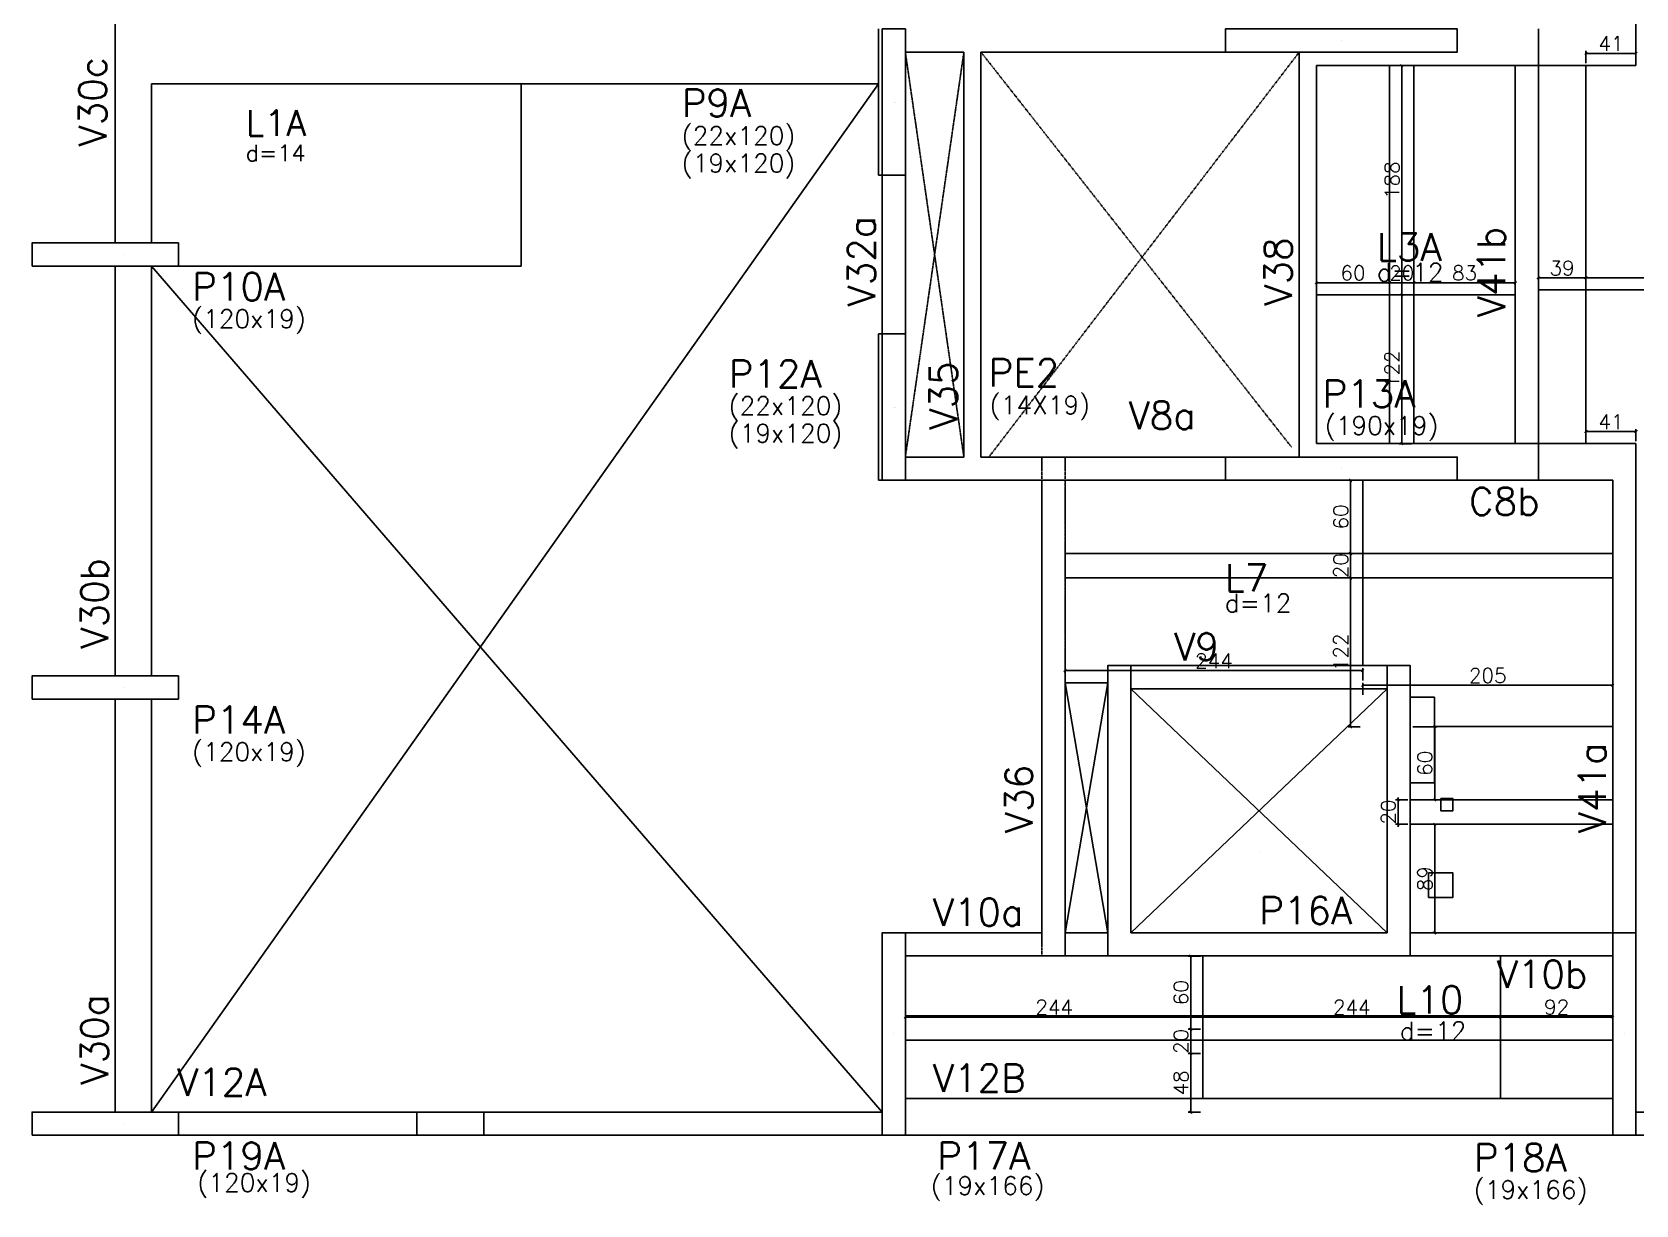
# Model space of a CAD drawing. Extents: x -40810 to 33675, y -2018 to 21213.
# Drawn here: x 24486 to 25801, y 14345 to 15307 of the extents above; entities that cross this region are included whole.
import ezdxf

# ---------------------------------------------------------------- set-up
doc = ezdxf.new("R2010")
doc.units = 0
doc.linetypes.add('ESTILO_TQS_0001', pattern=[1, 0.7, -0.3])
doc.linetypes.add('TRAZO_HUECO', pattern=[0.75, 0.5, -0.25])
doc.layers.get('0').update_dxf_attribs({"color": 1, "lineweight": 9})
for name, color, linetype in [('1', 5, 'Continuous'), ('10', 7, 'Continuous'), ('12', 3, 'Continuous'), ('13', 7, 'Continuous'), ('18', 9, 'Continuous'), ('19', 5, 'Continuous'), ('201', 7, 'ESTILO_TQS_0001'), ('241', 7, 'TRAZO_HUECO'), ('242', 3, 'Continuous'), ('3', 2, 'Continuous'), ('4', 2, 'Continuous'), ('42', 7, 'Continuous'), ('8', 5, 'Continuous'), ('9', 3, 'Continuous'), ('P-NOTAS', 7, 'Continuous'), ('Painéis', 255, 'Continuous')]:
    doc.layers.add(name, color=color, linetype=linetype)
doc.layers.add('ESTRUTURACAO', color=240, linetype='Continuous', lineweight=15)
doc.styles.add('Romans', font='romans.shx', dxfattribs={"height": 12})
doc.styles.get("Standard").update_dxf_attribs({"font": 'romans.shx', "width": 0.8})
doc.dimstyles.new('cotas', dxfattribs={"dimtxt": 9, "dimasz": 2, "dimexe": 2, "dimexo": 2, "dimgap": 2, "dimtad": 1, "dimdec": 1, "dimzin": 12, "dimdsep": 46, "dimtxsty": 'Romans', "dimblk": 'OBLIQUE', "dimcen": 9, "dimclrd": 4, "dimclre": 4, "dimclrt": 240, "dimaunit": 1, "dimadec": 8, "dimazin": 3, "dimtfac": 1, "dimtdec": 1, "dimtix": 1, "dimtmove": 0, "dimatfit": 2, "dimldrblk": 'OBLIQUE', "dimfxl": 1, "dimtolj": 1, "dimtzin": 0, "dimlwd": -1, "dimlwe": -1, "dimarcsym": 0})

# ---------------------------------------------------------------- blocks, each defined once
blk = doc.blocks.new('_Oblique')
at = {"color": 0, "linetype": 'ByBlock', "lineweight": -2}
blk.add_line((-0.5, -0.5), (0.5, 0.5), dxfattribs=at)
blk = doc.blocks.new('*D6629')
at = {"layer": 'Defpoints', "color": 0, "ltscale": 30, "transparency": 16777216}
for p in [(25599.4, 15101.4), (25539.4, 15091.4), (25599.4, 15091.4)]:
    blk.add_point(p, dxfattribs=at)
at = {"layer": 'P-NOTAS', "color": 4, "ltscale": 30, "transparency": 16777216}
for p, q in [((25539.4, 15093.4), (25539.4, 15103.4)), ((25539.4, 15101.4), (25599.4, 15101.4)), ((25599.4, 15093.4), (25599.4, 15103.4))]:
    blk.add_line(p, q, dxfattribs=at)
at = {"layer": 'P-NOTAS', "color": 4, "ltscale": 30, "transparency": 16777216, "xscale": 2, "yscale": 2, "zscale": 2, "rotation": 180}
blk.add_blockref('_Oblique', (25539.4, 15101.4), dxfattribs=at)
at = {"layer": 'P-NOTAS', "color": 4, "ltscale": 30, "transparency": 16777216, "xscale": 2, "yscale": 2, "zscale": 2}
blk.add_blockref('_Oblique', (25599.4, 15101.4), dxfattribs=at)
at = {"layer": 'P-NOTAS', "color": 240, "ltscale": 30, "transparency": 16777216, "insert": (25569.4, 15109.4), "char_height": 12, "attachment_point": 5, "style": 'Romans'}
blk.add_mtext('\\A1;60', dxfattribs=at)
blk = doc.blocks.new('*D6630')
at = {"layer": 'Defpoints', "color": 0, "ltscale": 30, "transparency": 16777216}
for p in [(25619.4, 15101.4), (25599.4, 15091.4), (25619.4, 15091.4)]:
    blk.add_point(p, dxfattribs=at)
at = {"layer": 'P-NOTAS', "color": 4, "ltscale": 30, "transparency": 16777216}
for p, q in [((25599.4, 15101.4), (25597.4, 15101.4)), ((25599.4, 15093.4), (25599.4, 15103.4)), ((25599.4, 15101.4), (25619.4, 15101.4)), ((25619.4, 15093.4), (25619.4, 15103.4)), ((25619.4, 15101.4), (25621.4, 15101.4))]:
    blk.add_line(p, q, dxfattribs=at)
at = {"layer": 'P-NOTAS', "color": 4, "ltscale": 30, "transparency": 16777216, "xscale": 2, "yscale": 2, "zscale": 2}
blk.add_blockref('_Oblique', (25599.4, 15101.4), dxfattribs=at)
at = {"layer": 'P-NOTAS', "color": 4, "ltscale": 30, "transparency": 16777216, "xscale": 2, "yscale": 2, "zscale": 2, "rotation": 180}
blk.add_blockref('_Oblique', (25619.4, 15101.4), dxfattribs=at)
at = {"layer": 'P-NOTAS', "color": 240, "ltscale": 30, "transparency": 16777216, "insert": (25609.4, 15109.4), "char_height": 12, "attachment_point": 5, "style": 'Romans'}
blk.add_mtext('\\A1;20', dxfattribs=at)
blk = doc.blocks.new('*D6631')
at = {"layer": 'Defpoints', "color": 0, "ltscale": 30, "transparency": 16777216}
for p in [(25702.4, 15101.4), (25619.4, 15091.4), (25702.4, 15091.4)]:
    blk.add_point(p, dxfattribs=at)
at = {"layer": 'P-NOTAS', "color": 4, "ltscale": 30, "transparency": 16777216}
for p, q in [((25619.4, 15093.4), (25619.4, 15103.4)), ((25619.4, 15101.4), (25702.4, 15101.4)), ((25702.4, 15093.4), (25702.4, 15103.4))]:
    blk.add_line(p, q, dxfattribs=at)
at = {"layer": 'P-NOTAS', "color": 4, "ltscale": 30, "transparency": 16777216, "xscale": 2, "yscale": 2, "zscale": 2, "rotation": 180}
blk.add_blockref('_Oblique', (25619.4, 15101.4), dxfattribs=at)
at = {"layer": 'P-NOTAS', "color": 4, "ltscale": 30, "transparency": 16777216, "xscale": 2, "yscale": 2, "zscale": 2}
blk.add_blockref('_Oblique', (25702.4, 15101.4), dxfattribs=at)
at = {"layer": 'P-NOTAS', "color": 240, "ltscale": 30, "transparency": 16777216, "insert": (25660.9, 15109.4), "char_height": 12, "attachment_point": 5, "style": 'Romans'}
blk.add_mtext('\\A1;83', dxfattribs=at)
blk = doc.blocks.new('*D6632')
at = {"layer": 'Defpoints', "color": 0, "ltscale": 30, "transparency": 16777216}
for p in [(25619.4, 15279.4), (25609.4, 15091.4), (25619.4, 15091.4)]:
    blk.add_point(p, dxfattribs=at)
at = {"layer": 'P-NOTAS', "color": 4, "ltscale": 30, "transparency": 16777216}
for p, q in [((25617.4, 15279.4), (25607.4, 15279.4)), ((25609.4, 15279.4), (25609.4, 15091.4)), ((25617.4, 15091.4), (25607.4, 15091.4))]:
    blk.add_line(p, q, dxfattribs=at)
at = {"layer": 'P-NOTAS', "color": 4, "ltscale": 30, "transparency": 16777216, "xscale": 2, "yscale": 2, "zscale": 2}
for p, rotation in [((25609.4, 15279.4), 90), ((25609.4, 15091.4), 270)]:
    blk.add_blockref('_Oblique', p, dxfattribs=dict(at, rotation=rotation))
at = {"layer": 'P-NOTAS', "color": 240, "ltscale": 30, "transparency": 16777216, "insert": (25601.4, 15185.4), "char_height": 12, "attachment_point": 5, "rotation": 90, "style": 'Romans'}
blk.add_mtext('\\A1;188', dxfattribs=at)
blk = doc.blocks.new('*D6633')
at = {"layer": 'Defpoints', "color": 0, "ltscale": 30, "transparency": 16777216}
for p in [(25619.4, 15091.4), (25609.4, 14969.4), (25619.4, 14969.4)]:
    blk.add_point(p, dxfattribs=at)
at = {"layer": 'P-NOTAS', "color": 4, "ltscale": 30, "transparency": 16777216}
for p, q in [((25617.4, 15091.4), (25607.4, 15091.4)), ((25609.4, 15091.4), (25609.4, 14969.4)), ((25617.4, 14969.4), (25607.4, 14969.4))]:
    blk.add_line(p, q, dxfattribs=at)
at = {"layer": 'P-NOTAS', "color": 4, "ltscale": 30, "transparency": 16777216, "xscale": 2, "yscale": 2, "zscale": 2}
for p, rotation in [((25609.4, 15091.4), 90), ((25609.4, 14969.4), 270)]:
    blk.add_blockref('_Oblique', p, dxfattribs=dict(at, rotation=rotation))
at = {"layer": 'P-NOTAS', "color": 240, "ltscale": 30, "transparency": 16777216, "insert": (25601.4, 15030.4), "char_height": 12, "attachment_point": 5, "rotation": 90, "style": 'Romans'}
blk.add_mtext('\\A1;122', dxfattribs=at)
blk = doc.blocks.new('*D6634')
at = {"layer": 'Defpoints', "color": 0, "ltscale": 30, "transparency": 16777216}
for p in [(25577.4, 14783.4), (25333.4, 14773.4), (25577.4, 14773.4)]:
    blk.add_point(p, dxfattribs=at)
at = {"layer": 'P-NOTAS', "color": 4, "ltscale": 30, "transparency": 16777216}
for p, q in [((25333.4, 14775.4), (25333.4, 14785.4)), ((25333.4, 14783.4), (25577.4, 14783.4)), ((25577.4, 14775.4), (25577.4, 14785.4))]:
    blk.add_line(p, q, dxfattribs=at)
at = {"layer": 'P-NOTAS', "color": 4, "ltscale": 30, "transparency": 16777216, "xscale": 2, "yscale": 2, "zscale": 2, "rotation": 180}
blk.add_blockref('_Oblique', (25333.4, 14783.4), dxfattribs=at)
at = {"layer": 'P-NOTAS', "color": 4, "ltscale": 30, "transparency": 16777216, "xscale": 2, "yscale": 2, "zscale": 2}
blk.add_blockref('_Oblique', (25577.4, 14783.4), dxfattribs=at)
at = {"layer": 'P-NOTAS', "color": 240, "ltscale": 30, "transparency": 16777216, "insert": (25455.4, 14791.4), "char_height": 12, "attachment_point": 5, "style": 'Romans'}
blk.add_mtext('\\A1;244', dxfattribs=at)
blk = doc.blocks.new('*D6635')
at = {"layer": 'Defpoints', "color": 0, "ltscale": 30, "transparency": 16777216}
for p in [(25782.4, 14771.4), (25577.4, 14761.4), (25782.4, 14761.4)]:
    blk.add_point(p, dxfattribs=at)
at = {"layer": 'P-NOTAS', "color": 4, "ltscale": 30, "transparency": 16777216}
for p, q in [((25577.4, 14763.4), (25577.4, 14773.4)), ((25577.4, 14771.4), (25782.4, 14771.4)), ((25782.4, 14763.4), (25782.4, 14773.4))]:
    blk.add_line(p, q, dxfattribs=at)
at = {"layer": 'P-NOTAS', "color": 4, "ltscale": 30, "transparency": 16777216, "xscale": 2, "yscale": 2, "zscale": 2, "rotation": 180}
blk.add_blockref('_Oblique', (25577.4, 14771.4), dxfattribs=at)
at = {"layer": 'P-NOTAS', "color": 4, "ltscale": 30, "transparency": 16777216, "xscale": 2, "yscale": 2, "zscale": 2}
blk.add_blockref('_Oblique', (25782.4, 14771.4), dxfattribs=at)
at = {"layer": 'P-NOTAS', "color": 240, "ltscale": 30, "transparency": 16777216, "insert": (25679.9, 14779.4), "char_height": 12, "attachment_point": 5, "style": 'Romans'}
blk.add_mtext('\\A1;205', dxfattribs=at)
blk = doc.blocks.new('*D6636')
at = {"layer": 'Defpoints', "color": 0, "ltscale": 30, "transparency": 16777216}
for p in [(25577.4, 14939.4), (25567.4, 14879.4), (25577.4, 14879.4)]:
    blk.add_point(p, dxfattribs=at)
at = {"layer": 'P-NOTAS', "color": 4, "ltscale": 30, "transparency": 16777216}
for p, q in [((25575.4, 14939.4), (25565.4, 14939.4)), ((25567.4, 14939.4), (25567.4, 14879.4)), ((25575.4, 14879.4), (25565.4, 14879.4))]:
    blk.add_line(p, q, dxfattribs=at)
at = {"layer": 'P-NOTAS', "color": 4, "ltscale": 30, "transparency": 16777216, "xscale": 2, "yscale": 2, "zscale": 2}
for p, rotation in [((25567.4, 14939.4), 90), ((25567.4, 14879.4), 270)]:
    blk.add_blockref('_Oblique', p, dxfattribs=dict(at, rotation=rotation))
at = {"layer": 'P-NOTAS', "color": 240, "ltscale": 30, "transparency": 16777216, "insert": (25559.4, 14909.4), "char_height": 12, "attachment_point": 5, "rotation": 90, "style": 'Romans'}
blk.add_mtext('\\A1;60', dxfattribs=at)
blk = doc.blocks.new('*D6637')
at = {"layer": 'Defpoints', "color": 0, "ltscale": 30, "transparency": 16777216}
for p in [(25577.4, 14879.4), (25567.4, 14859.4), (25577.4, 14859.4)]:
    blk.add_point(p, dxfattribs=at)
at = {"layer": 'P-NOTAS', "color": 4, "ltscale": 30, "transparency": 16777216}
for p, q in [((25575.4, 14879.4), (25565.4, 14879.4)), ((25567.4, 14879.4), (25567.4, 14881.4)), ((25567.4, 14879.4), (25567.4, 14859.4)), ((25575.4, 14859.4), (25565.4, 14859.4)), ((25567.4, 14859.4), (25567.4, 14857.4))]:
    blk.add_line(p, q, dxfattribs=at)
at = {"layer": 'P-NOTAS', "color": 4, "ltscale": 30, "transparency": 16777216, "xscale": 2, "yscale": 2, "zscale": 2}
for p, rotation in [((25567.4, 14879.4), 270), ((25567.4, 14859.4), 90)]:
    blk.add_blockref('_Oblique', p, dxfattribs=dict(at, rotation=rotation))
at = {"layer": 'P-NOTAS', "color": 240, "ltscale": 30, "transparency": 16777216, "insert": (25559.4, 14869.4), "char_height": 12, "attachment_point": 5, "rotation": 90, "style": 'Romans'}
blk.add_mtext('\\A1;20', dxfattribs=at)
blk = doc.blocks.new('*D6638')
at = {"layer": 'Defpoints', "color": 0, "ltscale": 30, "transparency": 16777216}
for p in [(25577.4, 14859.4), (25567.4, 14737.4), (25577.4, 14737.4)]:
    blk.add_point(p, dxfattribs=at)
at = {"layer": 'P-NOTAS', "color": 4, "ltscale": 30, "transparency": 16777216}
for p, q in [((25575.4, 14859.4), (25565.4, 14859.4)), ((25567.4, 14859.4), (25567.4, 14737.4)), ((25575.4, 14737.4), (25565.4, 14737.4))]:
    blk.add_line(p, q, dxfattribs=at)
at = {"layer": 'P-NOTAS', "color": 4, "ltscale": 30, "transparency": 16777216, "xscale": 2, "yscale": 2, "zscale": 2}
for p, rotation in [((25567.4, 14859.4), 90), ((25567.4, 14737.4), 270)]:
    blk.add_blockref('_Oblique', p, dxfattribs=dict(at, rotation=rotation))
at = {"layer": 'P-NOTAS', "color": 240, "ltscale": 30, "transparency": 16777216, "insert": (25559.4, 14798.4), "char_height": 12, "attachment_point": 5, "rotation": 90, "style": 'Romans'}
blk.add_mtext('\\A1;122', dxfattribs=at)
blk = doc.blocks.new('*D6639')
at = {"layer": 'Defpoints', "color": 0, "ltscale": 30, "transparency": 16777216}
for p in [(25616.4, 14737.4), (25616.4, 14677.4), (25636.4, 14677.4)]:
    blk.add_point(p, dxfattribs=at)
at = {"layer": 'P-NOTAS', "color": 4, "ltscale": 30, "transparency": 16777216}
for p, q in [((25618.4, 14737.4), (25638.4, 14737.4)), ((25636.4, 14737.4), (25636.4, 14677.4)), ((25618.4, 14677.4), (25638.4, 14677.4))]:
    blk.add_line(p, q, dxfattribs=at)
at = {"layer": 'P-NOTAS', "color": 4, "ltscale": 30, "transparency": 16777216, "xscale": 2, "yscale": 2, "zscale": 2}
for p, rotation in [((25636.4, 14737.4), 90), ((25636.4, 14677.4), 270)]:
    blk.add_blockref('_Oblique', p, dxfattribs=dict(at, rotation=rotation))
at = {"layer": 'P-NOTAS', "color": 240, "ltscale": 30, "transparency": 16777216, "insert": (25628.4, 14707.4), "char_height": 12, "attachment_point": 5, "rotation": 90, "style": 'Romans'}
blk.add_mtext('\\A1;60', dxfattribs=at)
blk = doc.blocks.new('*D6640')
at = {"layer": 'Defpoints', "color": 0, "ltscale": 30, "transparency": 16777216}
for p in [(25616.4, 14677.4), (25606.4, 14657.4), (25616.4, 14657.4)]:
    blk.add_point(p, dxfattribs=at)
at = {"layer": 'P-NOTAS', "color": 4, "ltscale": 30, "transparency": 16777216}
for p, q in [((25614.4, 14677.4), (25604.4, 14677.4)), ((25606.4, 14677.4), (25606.4, 14679.4)), ((25606.4, 14677.4), (25606.4, 14657.4)), ((25614.4, 14657.4), (25604.4, 14657.4)), ((25606.4, 14657.4), (25606.4, 14655.4))]:
    blk.add_line(p, q, dxfattribs=at)
at = {"layer": 'P-NOTAS', "color": 4, "ltscale": 30, "transparency": 16777216, "xscale": 2, "yscale": 2, "zscale": 2}
for p, rotation in [((25606.4, 14677.4), 270), ((25606.4, 14657.4), 90)]:
    blk.add_blockref('_Oblique', p, dxfattribs=dict(at, rotation=rotation))
at = {"layer": 'P-NOTAS', "color": 240, "ltscale": 30, "transparency": 16777216, "insert": (25598.4, 14667.4), "char_height": 12, "attachment_point": 5, "rotation": 90, "style": 'Romans'}
blk.add_mtext('\\A1;20', dxfattribs=at)
blk = doc.blocks.new('*D6641')
at = {"layer": 'Defpoints', "color": 0, "ltscale": 30, "transparency": 16777216}
for p in [(25616.4, 14657.4), (25616.4, 14568.4), (25636.4, 14568.4)]:
    blk.add_point(p, dxfattribs=at)
at = {"layer": 'P-NOTAS', "color": 4, "ltscale": 30, "transparency": 16777216}
for p, q in [((25618.4, 14657.4), (25638.4, 14657.4)), ((25636.4, 14657.4), (25636.4, 14568.4)), ((25618.4, 14568.4), (25638.4, 14568.4))]:
    blk.add_line(p, q, dxfattribs=at)
at = {"layer": 'P-NOTAS', "color": 4, "ltscale": 30, "transparency": 16777216, "xscale": 2, "yscale": 2, "zscale": 2}
for p, rotation in [((25636.4, 14657.4), 90), ((25636.4, 14568.4), 270)]:
    blk.add_blockref('_Oblique', p, dxfattribs=dict(at, rotation=rotation))
at = {"layer": 'P-NOTAS', "color": 240, "ltscale": 30, "transparency": 16777216, "insert": (25628.4, 14612.9), "char_height": 12, "attachment_point": 5, "rotation": 90, "style": 'Romans'}
blk.add_mtext('\\A1;89', dxfattribs=at)
blk = doc.blocks.new('*D6643')
at = {"layer": 'Defpoints', "color": 0, "ltscale": 30, "transparency": 16777216}
for p in [(25801.4, 15289.4), (25760.4, 15279.4), (25801.4, 15279.4)]:
    blk.add_point(p, dxfattribs=at)
at = {"layer": 'P-NOTAS', "color": 4, "ltscale": 30, "transparency": 16777216}
for p, q in [((25760.4, 15281.4), (25760.4, 15291.4)), ((25760.4, 15289.4), (25801.4, 15289.4)), ((25801.4, 15281.4), (25801.4, 15291.4))]:
    blk.add_line(p, q, dxfattribs=at)
at = {"layer": 'P-NOTAS', "color": 4, "ltscale": 30, "transparency": 16777216, "xscale": 2, "yscale": 2, "zscale": 2, "rotation": 180}
blk.add_blockref('_Oblique', (25760.4, 15289.4), dxfattribs=at)
at = {"layer": 'P-NOTAS', "color": 4, "ltscale": 30, "transparency": 16777216, "xscale": 2, "yscale": 2, "zscale": 2}
blk.add_blockref('_Oblique', (25801.4, 15289.4), dxfattribs=at)
at = {"layer": 'P-NOTAS', "color": 240, "ltscale": 30, "transparency": 16777216, "insert": (25780.9, 15297.4), "char_height": 12, "attachment_point": 5, "style": 'Romans'}
blk.add_mtext('\\A1;41', dxfattribs=at)
blk = doc.blocks.new('*D6644')
at = {"layer": 'Defpoints', "color": 0, "ltscale": 30, "transparency": 16777216}
for p in [(25801.4, 14979.4), (25760.4, 14969.4), (25801.4, 14969.4)]:
    blk.add_point(p, dxfattribs=at)
at = {"layer": 'P-NOTAS', "color": 4, "ltscale": 30, "transparency": 16777216}
for p, q in [((25760.4, 14971.4), (25760.4, 14981.4)), ((25760.4, 14979.4), (25801.4, 14979.4)), ((25801.4, 14971.4), (25801.4, 14981.4))]:
    blk.add_line(p, q, dxfattribs=at)
at = {"layer": 'P-NOTAS', "color": 4, "ltscale": 30, "transparency": 16777216, "xscale": 2, "yscale": 2, "zscale": 2, "rotation": 180}
blk.add_blockref('_Oblique', (25760.4, 14979.4), dxfattribs=at)
at = {"layer": 'P-NOTAS', "color": 4, "ltscale": 30, "transparency": 16777216, "xscale": 2, "yscale": 2, "zscale": 2}
blk.add_blockref('_Oblique', (25801.4, 14979.4), dxfattribs=at)
at = {"layer": 'P-NOTAS', "color": 240, "ltscale": 30, "transparency": 16777216, "insert": (25780.9, 14987.4), "char_height": 12, "attachment_point": 5, "style": 'Romans'}
blk.add_mtext('\\A1;41', dxfattribs=at)
blk = doc.blocks.new('*D6646')
at = {"layer": 'Defpoints', "color": 0, "ltscale": 30, "transparency": 16777216}
for p in [(25760.4, 15105.4), (25721.4, 15095.4), (25760.4, 15095.4)]:
    blk.add_point(p, dxfattribs=at)
at = {"layer": 'P-NOTAS', "color": 4, "ltscale": 30, "transparency": 16777216}
for p, q in [((25721.4, 15097.4), (25721.4, 15107.4)), ((25721.4, 15105.4), (25760.4, 15105.4)), ((25760.4, 15097.4), (25760.4, 15107.4))]:
    blk.add_line(p, q, dxfattribs=at)
at = {"layer": 'P-NOTAS', "color": 4, "ltscale": 30, "transparency": 16777216, "xscale": 2, "yscale": 2, "zscale": 2, "rotation": 180}
blk.add_blockref('_Oblique', (25721.4, 15105.4), dxfattribs=at)
at = {"layer": 'P-NOTAS', "color": 4, "ltscale": 30, "transparency": 16777216, "xscale": 2, "yscale": 2, "zscale": 2}
blk.add_blockref('_Oblique', (25760.4, 15105.4), dxfattribs=at)
at = {"layer": 'P-NOTAS', "color": 240, "ltscale": 30, "transparency": 16777216, "insert": (25740.9, 15113.4), "char_height": 12, "attachment_point": 5, "style": 'Romans'}
blk.add_mtext('\\A1;39', dxfattribs=at)
blk = doc.blocks.new('*D6647')
at = {"layer": 'Defpoints', "color": 0, "ltscale": 30, "transparency": 16777216}
for p in [(25882.4, 15105.4), (25760.4, 15095.4), (25882.4, 15095.4)]:
    blk.add_point(p, dxfattribs=at)
at = {"layer": 'P-NOTAS', "color": 4, "ltscale": 30, "transparency": 16777216}
for p, q in [((25760.4, 15097.4), (25760.4, 15107.4)), ((25760.4, 15105.4), (25882.4, 15105.4)), ((25882.4, 15097.4), (25882.4, 15107.4))]:
    blk.add_line(p, q, dxfattribs=at)
at = {"layer": 'P-NOTAS', "color": 4, "ltscale": 30, "transparency": 16777216, "xscale": 2, "yscale": 2, "zscale": 2, "rotation": 180}
blk.add_blockref('_Oblique', (25760.4, 15105.4), dxfattribs=at)
at = {"layer": 'P-NOTAS', "color": 4, "ltscale": 30, "transparency": 16777216, "xscale": 2, "yscale": 2, "zscale": 2}
blk.add_blockref('_Oblique', (25882.4, 15105.4), dxfattribs=at)
at = {"layer": 'P-NOTAS', "color": 240, "ltscale": 30, "transparency": 16777216, "insert": (25821.4, 15113.4), "char_height": 12, "attachment_point": 5, "style": 'Romans'}
blk.add_mtext('\\A1;122', dxfattribs=at)
blk = doc.blocks.new('*D6661')
at = {"layer": 'Defpoints', "color": 0, "ltscale": 30, "transparency": 16777216}
for p in [(25446.4, 14499.4), (25202.4, 14489.4), (25446.4, 14489.4)]:
    blk.add_point(p, dxfattribs=at)
at = {"layer": 'P-NOTAS', "color": 4, "ltscale": 30, "transparency": 16777216}
for p, q in [((25202.4, 14491.4), (25202.4, 14501.4)), ((25202.4, 14499.4), (25446.4, 14499.4)), ((25446.4, 14491.4), (25446.4, 14501.4))]:
    blk.add_line(p, q, dxfattribs=at)
at = {"layer": 'P-NOTAS', "color": 4, "ltscale": 30, "transparency": 16777216, "xscale": 2, "yscale": 2, "zscale": 2, "rotation": 180}
blk.add_blockref('_Oblique', (25202.4, 14499.4), dxfattribs=at)
at = {"layer": 'P-NOTAS', "color": 4, "ltscale": 30, "transparency": 16777216, "xscale": 2, "yscale": 2, "zscale": 2}
blk.add_blockref('_Oblique', (25446.4, 14499.4), dxfattribs=at)
at = {"layer": 'P-NOTAS', "color": 240, "ltscale": 30, "transparency": 16777216, "insert": (25324.4, 14507.4), "char_height": 12, "attachment_point": 5, "style": 'Romans'}
blk.add_mtext('\\A1;244', dxfattribs=at)
blk = doc.blocks.new('*D6662')
at = {"layer": 'Defpoints', "color": 0, "ltscale": 30, "transparency": 16777216}
for p in [(25690.4, 14499.4), (25446.4, 14489.4), (25690.4, 14489.4)]:
    blk.add_point(p, dxfattribs=at)
at = {"layer": 'P-NOTAS', "color": 4, "ltscale": 30, "transparency": 16777216}
for p, q in [((25446.4, 14491.4), (25446.4, 14501.4)), ((25446.4, 14499.4), (25690.4, 14499.4)), ((25690.4, 14491.4), (25690.4, 14501.4))]:
    blk.add_line(p, q, dxfattribs=at)
at = {"layer": 'P-NOTAS', "color": 4, "ltscale": 30, "transparency": 16777216, "xscale": 2, "yscale": 2, "zscale": 2, "rotation": 180}
blk.add_blockref('_Oblique', (25446.4, 14499.4), dxfattribs=at)
at = {"layer": 'P-NOTAS', "color": 4, "ltscale": 30, "transparency": 16777216, "xscale": 2, "yscale": 2, "zscale": 2}
blk.add_blockref('_Oblique', (25690.4, 14499.4), dxfattribs=at)
at = {"layer": 'P-NOTAS', "color": 240, "ltscale": 30, "transparency": 16777216, "insert": (25568.4, 14507.4), "char_height": 12, "attachment_point": 5, "style": 'Romans'}
blk.add_mtext('\\A1;244', dxfattribs=at)
blk = doc.blocks.new('*D6663')
at = {"layer": 'Defpoints', "color": 0, "ltscale": 30, "transparency": 16777216}
for p in [(25782.4, 14499.4), (25690.4, 14489.4), (25782.4, 14489.4)]:
    blk.add_point(p, dxfattribs=at)
at = {"layer": 'P-NOTAS', "color": 4, "ltscale": 30, "transparency": 16777216}
for p, q in [((25690.4, 14491.4), (25690.4, 14501.4)), ((25690.4, 14499.4), (25782.4, 14499.4)), ((25782.4, 14491.4), (25782.4, 14501.4))]:
    blk.add_line(p, q, dxfattribs=at)
at = {"layer": 'P-NOTAS', "color": 4, "ltscale": 30, "transparency": 16777216, "xscale": 2, "yscale": 2, "zscale": 2, "rotation": 180}
blk.add_blockref('_Oblique', (25690.4, 14499.4), dxfattribs=at)
at = {"layer": 'P-NOTAS', "color": 4, "ltscale": 30, "transparency": 16777216, "xscale": 2, "yscale": 2, "zscale": 2}
blk.add_blockref('_Oblique', (25782.4, 14499.4), dxfattribs=at)
at = {"layer": 'P-NOTAS', "color": 240, "ltscale": 30, "transparency": 16777216, "insert": (25736.4, 14507.4), "char_height": 12, "attachment_point": 5, "style": 'Romans'}
blk.add_mtext('\\A1;92', dxfattribs=at)
blk = doc.blocks.new('*D6664')
at = {"layer": 'Defpoints', "color": 0, "ltscale": 30, "transparency": 16777216}
for p in [(25446.4, 14549.4), (25436.4, 14489.4), (25446.4, 14489.4)]:
    blk.add_point(p, dxfattribs=at)
at = {"layer": 'P-NOTAS', "color": 4, "ltscale": 30, "transparency": 16777216}
for p, q in [((25444.4, 14549.4), (25434.4, 14549.4)), ((25436.4, 14549.4), (25436.4, 14489.4)), ((25444.4, 14489.4), (25434.4, 14489.4))]:
    blk.add_line(p, q, dxfattribs=at)
at = {"layer": 'P-NOTAS', "color": 4, "ltscale": 30, "transparency": 16777216, "xscale": 2, "yscale": 2, "zscale": 2}
for p, rotation in [((25436.4, 14549.4), 90), ((25436.4, 14489.4), 270)]:
    blk.add_blockref('_Oblique', p, dxfattribs=dict(at, rotation=rotation))
at = {"layer": 'P-NOTAS', "color": 240, "ltscale": 30, "transparency": 16777216, "insert": (25428.4, 14519.4), "char_height": 12, "attachment_point": 5, "rotation": 90, "style": 'Romans'}
blk.add_mtext('\\A1;60', dxfattribs=at)
blk = doc.blocks.new('*D6665')
at = {"layer": 'Defpoints', "color": 0, "ltscale": 30, "transparency": 16777216}
for p in [(25446.4, 14489.4), (25436.4, 14469.4), (25446.4, 14469.4)]:
    blk.add_point(p, dxfattribs=at)
at = {"layer": 'P-NOTAS', "color": 4, "ltscale": 30, "transparency": 16777216}
for p, q in [((25444.4, 14489.4), (25434.4, 14489.4)), ((25436.4, 14489.4), (25436.4, 14491.4)), ((25436.4, 14489.4), (25436.4, 14469.4)), ((25444.4, 14469.4), (25434.4, 14469.4)), ((25436.4, 14469.4), (25436.4, 14467.4))]:
    blk.add_line(p, q, dxfattribs=at)
at = {"layer": 'P-NOTAS', "color": 4, "ltscale": 30, "transparency": 16777216, "xscale": 2, "yscale": 2, "zscale": 2}
for p, rotation in [((25436.4, 14489.4), 270), ((25436.4, 14469.4), 90)]:
    blk.add_blockref('_Oblique', p, dxfattribs=dict(at, rotation=rotation))
at = {"layer": 'P-NOTAS', "color": 240, "ltscale": 30, "transparency": 16777216, "insert": (25428.4, 14479.4), "char_height": 12, "attachment_point": 5, "rotation": 90, "style": 'Romans'}
blk.add_mtext('\\A1;20', dxfattribs=at)
blk = doc.blocks.new('*D6666')
at = {"layer": 'Defpoints', "color": 0, "ltscale": 30, "transparency": 16777216}
for p in [(25446.4, 14469.4), (25436.4, 14421.4), (25446.4, 14421.4)]:
    blk.add_point(p, dxfattribs=at)
at = {"layer": 'P-NOTAS', "color": 4, "ltscale": 30, "transparency": 16777216}
for p, q in [((25444.4, 14469.4), (25434.4, 14469.4)), ((25436.4, 14469.4), (25436.4, 14421.4)), ((25444.4, 14421.4), (25434.4, 14421.4))]:
    blk.add_line(p, q, dxfattribs=at)
at = {"layer": 'P-NOTAS', "color": 4, "ltscale": 30, "transparency": 16777216, "xscale": 2, "yscale": 2, "zscale": 2}
for p, rotation in [((25436.4, 14469.4), 90), ((25436.4, 14421.4), 270)]:
    blk.add_blockref('_Oblique', p, dxfattribs=dict(at, rotation=rotation))
at = {"layer": 'P-NOTAS', "color": 240, "ltscale": 30, "transparency": 16777216, "insert": (25428.4, 14445.4), "char_height": 12, "attachment_point": 5, "rotation": 90, "style": 'Romans'}
blk.add_mtext('\\A1;48', dxfattribs=at)

msp = doc.modelspace()

# ---------------------------------------------------------------- linework, layer by layer
at = {"layer": '1'}
for p, q in [((25721.382, 15279.492), (25801.382, 15279.492)), ((24584.382, 15264.492), (25180.382, 15264.492)), ((24584.382, 15264.492), (24584.382, 15133.992)), ((24887.382, 15114.992), (24887.382, 15264.492)), ((24606.382, 15114.992), (24887.382, 15114.992)), ((25721.382, 14969.492), (25801.382, 14969.492)), ((25314.382, 14568.492), (25202.382, 14568.492))]:
    msp.add_line(p, q, dxfattribs=at)
for points in [[(24554.382, 15469.992), (24554.382, 15133.992)], [(25801.382, 15279.492), (25801.382, 15461.492)], [(25721.382, 15309.492), (25721.382, 14939.492)], [(25202.382, 15290.492), (25250.381, 15290.492)], [(25250.381, 15290.492), (25250.381, 14958.492)], [(25264.381, 15290.492), (25464.882, 15290.492)], [(25264.381, 14958.492), (25264.381, 15290.492)], [(25525.381, 15290.492), (25525.381, 14958.492)], [(25539.381, 15279.492), (25721.382, 15279.492)], [(25539.381, 14969.492), (25539.381, 15279.492)], [(25702.382, 15279.492), (25702.382, 14969.492)], [(25183.382, 15189.492), (25183.382, 15059.492)], [(25202.382, 15059.492), (25202.382, 15189.492)], [(24554.382, 15114.992), (24554.382, 14778.992)], [(24584.382, 14778.992), (24584.382, 15114.992)], [(25721.382, 14969.492), (25539.381, 14969.492)], [(25801.382, 14568.492), (25801.382, 14969.492)], [(25250.381, 14958.492), (25202.382, 14958.492)], [(25464.882, 14958.492), (25264.381, 14958.492)], [(25202.382, 14939.492), (25263.881, 14939.492)], [(25263.881, 14939.492), (25464.882, 14939.492)], [(25314.382, 14939.492), (25314.382, 14568.492)], [(25654.882, 14939.492), (25782.382, 14939.492)], [(25782.382, 14939.492), (25782.382, 14568.492)], [(25597.382, 14787.492), (25387.382, 14787.492)], [(25387.382, 14768.492), (25597.382, 14768.492)], [(24554.382, 14759.992), (24554.382, 14421.492)], [(24584.382, 14421.492), (24584.382, 14759.992)], [(25781.382, 14568.492), (25616.382, 14568.492)], [(25801.382, 14568.492), (25800.382, 14568.492)], [(25202.382, 14549.492), (25368.382, 14549.492)], [(25616.382, 14549.492), (25781.382, 14549.492)], [(25203.382, 14432.492), (25202.382, 14432.492)], [(25782.382, 14432.492), (25203.382, 14432.492)], [(25183.382, 14421.492), (24584.382, 14421.492)], [(25801.382, 14421.492), (26378.382, 14421.492)], [(24606.382, 14402.492), (25183.382, 14402.492)], [(25202.382, 14402.492), (25183.382, 14402.492)], [(25202.382, 14402.492), (25782.382, 14402.492)], [(25603.382, 14402.492), (25782.382, 14402.492)], [(25801.382, 14402.492), (26215.382, 14402.492)]]:
    msp.add_lwpolyline(points, dxfattribs=at)
at = {"layer": '18'}
msp.add_lwpolyline([(24801.879, 14421.492), (24856.879, 14421.492), (24856.879, 14402.492), (24801.879, 14402.492), (24801.879, 14421.492)], dxfattribs=at)
at = {"layer": '19'}
for p, q in [((24584.382, 14421.492), (25180.382, 15264.492)), ((24584.382, 15114.992), (25183.382, 14421.492)), ((25387.382, 14768.492), (25597.382, 14568.492)), ((25387.382, 14568.492), (25597.382, 14768.492))]:
    msp.add_line(p, q, dxfattribs=at)
at = {"layer": '201'}
for p, q in [((25314.382, 14939.492), (25314.382, 14958.492)), ((25314.382, 14568.492), (25314.382, 14549.492))]:
    msp.add_line(p, q, dxfattribs=at)
msp.add_lwpolyline([(25333.382, 14549.492), (25333.382, 14958.492)], dxfattribs=at)
at = {"layer": '201', "linetype": 'ESTILO_TQS_0001'}
msp.add_lwpolyline([(25368.382, 14568.492), (25333.382, 14568.492)], dxfattribs=at)
at = {"layer": '241'}
for p, q in [((25202.382, 14958.492), (25250.381, 15290.492)), ((25202.382, 15290.492), (25250.381, 14958.492)), ((25264.381, 15290.492), (25518.918, 14966.713)), ((25270.881, 14958.492), (25525.381, 15290.492))]:
    msp.add_line(p, q, dxfattribs=at)
at = {"layer": '242'}
for p, q in [((25559.882, 15299.992), (25559.882, 15299.992)), ((25192.882, 15249.492), (25192.882, 15249.492)), ((25194.382, 15249.492), (25194.382, 15249.492)), ((24561.382, 15124.492), (24561.382, 15124.492)), ((25192.882, 14999.492), (25192.882, 14999.492)), ((25194.382, 14999.492), (25194.382, 14999.492)), ((25559.882, 14948.992), (25559.882, 14948.992)), ((24561.382, 14769.492), (24561.382, 14769.492)), ((25492.382, 14634.972), (25492.382, 14634.972)), ((25192.882, 14485.492), (25192.882, 14485.492)), ((25791.882, 14485.492), (25791.882, 14485.492)), ((24561.382, 14411.992), (24561.382, 14411.992))]:
    msp.add_line(p, q, dxfattribs=at)
at = {"layer": '3'}
for points in [[(25183.382, 15189.492), (25202.382, 15189.492), (25202.382, 15309.492), (25183.382, 15309.492), (25183.382, 15189.492)], [(25464.882, 15290.492), (25654.882, 15290.492), (25654.882, 15309.492), (25464.882, 15309.492), (25464.882, 15290.492)], [(24486.382, 15114.992), (24606.382, 15114.992), (24606.382, 15133.992), (24486.382, 15133.992), (24486.382, 15114.992)], [(25183.382, 14939.492), (25202.382, 14939.492), (25202.382, 15059.492), (25183.382, 15059.492), (25183.382, 14939.492)], [(25464.882, 14939.492), (25654.882, 14939.492), (25654.882, 14958.492), (25464.882, 14958.492), (25464.882, 14939.492)], [(25597.382, 14787.492), (25597.382, 14568.492), (25387.382, 14568.492), (25387.382, 14787.492), (25368.382, 14787.492), (25368.382, 14549.492), (25616.382, 14549.492), (25616.382, 14787.492), (25597.382, 14787.492)], [(24486.382, 14759.992), (24606.382, 14759.992), (24606.382, 14778.992), (24486.382, 14778.992), (24486.382, 14759.992)], [(25183.382, 14402.492), (25202.382, 14402.492), (25202.382, 14568.492), (25183.382, 14568.492), (25183.382, 14402.492)], [(25782.382, 14402.492), (25801.382, 14402.492), (25801.382, 14568.492), (25782.382, 14568.492), (25782.382, 14402.492)], [(24486.382, 14402.492), (24606.382, 14402.492), (24606.382, 14421.492), (24486.382, 14421.492), (24486.382, 14402.492)]]:
    msp.add_lwpolyline(points, dxfattribs=at)
at = {"layer": '4'}
for p, q in [((25180.382, 15189.492), (25180.382, 15309.492)), ((25183.382, 15309.492), (25183.382, 15189.492)), ((25180.382, 15189.492), (25202.382, 15189.492)), ((25180.382, 14939.492), (25180.382, 15059.492)), ((25180.382, 15059.492), (25202.382, 15059.492)), ((25180.382, 15059.492), (25202.382, 15059.492)), ((25183.382, 15059.492), (25183.382, 14939.492)), ((25183.382, 14939.492), (25183.382, 15059.492)), ((25180.382, 14939.492), (25202.382, 14939.492)), ((25180.382, 14939.492), (25202.382, 14939.492))]:
    msp.add_line(p, q, dxfattribs=at)
at = {"layer": '42'}
for p, q in [((25333.382, 14568.492), (25368.382, 14773.492)), ((25333.382, 14773.492), (25368.382, 14568.492)), ((25616.382, 14761.492), (25636.382, 14761.492)), ((25636.382, 14691.492), (25636.382, 14761.492)), ((25616.382, 14691.492), (25636.382, 14691.492))]:
    msp.add_line(p, q, dxfattribs=at)
for points in [[(25333.382, 14773.492), (25368.382, 14773.492), (25368.382, 14568.492), (25333.382, 14568.492), (25333.382, 14773.492)], [(25641.382, 14678.492), (25651.382, 14678.492), (25651.382, 14668.492), (25641.382, 14668.492), (25641.382, 14678.492)], [(25631.382, 14617.492), (25651.382, 14617.492), (25651.382, 14597.492), (25631.382, 14597.492), (25631.382, 14617.492)]]:
    msp.add_lwpolyline(points, dxfattribs=at)
at = {"layer": 'ESTRUTURACAO', "ltscale": 30}
for points in [[(26378.382, 15469.992), (26378.382, 15488.992), (26378.382, 15827.492), (25801.382, 15827.492), (25801.382, 15680.492), (25801.382, 15461.492), (25801.382, 15279.492), (25721.382, 15279.492), (25721.382, 14969.492), (25801.382, 14969.492), (25801.382, 14568.492), (25801.382, 14421.492), (26378.382, 14421.492), (26378.382, 14759.992), (26378.382, 14778.992), (26378.382, 15102.988), (26378.382, 15114.992), (26378.382, 15133.992)], [(25702.382, 15279.492), (25539.381, 15279.492), (25539.381, 14969.492), (25702.382, 14969.492)], [(25782.382, 14939.492), (25654.882, 14939.492), (25464.882, 14939.492), (25333.382, 14939.492), (25333.382, 14773.492), (25368.382, 14773.492), (25368.382, 14787.492), (25387.382, 14787.492), (25597.382, 14787.492), (25616.382, 14787.492), (25616.382, 14761.492), (25636.382, 14761.492), (25636.382, 14691.492), (25616.382, 14691.492), (25616.382, 14568.492), (25782.382, 14568.492)], [(25651.382, 14678.492), (25651.382, 14668.492), (25641.382, 14668.492), (25641.382, 14678.492)], [(25651.382, 14617.492), (25651.382, 14597.492), (25631.382, 14597.492), (25631.382, 14617.492)], [(25782.382, 14549.492), (25616.382, 14549.492), (25368.382, 14549.492), (25202.382, 14549.492), (25202.382, 14432.492), (25782.382, 14432.492)]]:
    msp.add_lwpolyline(points, close=True, dxfattribs=at)
at = {"layer": 'Painéis', "ltscale": 30}
for points in [[(25702.411, 15279.447), (25539.41, 15279.447)], [(25599.41, 14969.447), (25599.41, 15279.447)], [(25619.41, 14969.447), (25619.41, 15279.447)], [(25760.411, 14969.447), (25760.411, 15279.447)], [(25539.41, 15091.447), (25702.411, 15091.447)], [(25721.411, 15095.447), (26378.411, 15095.447)], [(25464.911, 14939.447), (25333.411, 14939.447)], [(25654.911, 14939.447), (25464.911, 14939.447)], [(25577.411, 14787.447), (25577.411, 14939.447)], [(25782.411, 14939.447), (25654.911, 14939.447)], [(25333.411, 14879.447), (25782.411, 14879.447)], [(25333.411, 14859.447), (25782.411, 14859.447)], [(25636.411, 14737.447), (25782.411, 14737.447)], [(25616.411, 14677.447), (25782.411, 14677.447)], [(25616.411, 14657.447), (25782.411, 14657.447)], [(25446.411, 14432.447), (25446.411, 14549.447)], [(25690.411, 14432.447), (25690.411, 14549.447)], [(25202.411, 14500.447), (25782.411, 14500.447)], [(25202.411, 14480.447), (25782.411, 14480.447)]]:
    msp.add_lwpolyline(points, dxfattribs=at)

# ---------------------------------------------------------------- texts
at = {"layer": '10'}
for s, height, p in [('L1A', 21, (24661.512, 15221.818)), ('L3A', 22.5, (25588.996, 15119.431)), ('L7', 22.5, (25464.254, 14848.217)), ('L10', 22.5, (25604.979, 14502.199))]:
    msp.add_text(s, height=height, dxfattribs=at).set_placement(p)
at = {"layer": '12'}
for s, p in [('(22x120)', (25019.046, 15214.461)), ('(19x120)', (25019.046, 15191.961)), ('(120x19)', (24617.632, 15064.367)), ('(22x120)', (25057.519, 14992.993)), ('(190x19)', (25546.34, 14976.776)), ('(19x120)', (25057.519, 14970.493)), ('(120x19)', (24617.632, 14709.367)), ('(120x19)', (24621.895, 14356.151)), ('(19x166)', (25223.301, 14353.625)), ('(19x166)', (25668.491, 14350.334))]:
    msp.add_text(s, height=15, dxfattribs=at).set_placement(p)
at = {"layer": '13'}
for s, height, p in [('d=14', 13.5, (24661.512, 15200.923)), ('d=12', 15, (25588.996, 15102.431)), ('d=12', 15, (25464.254, 14831.217)), ('d=12', 15, (25607.816, 14480.482))]:
    msp.add_text(s, height=height, dxfattribs=at).set_placement(p)
at = {"layer": '8'}
for s, p in [('V30c', (24547.341, 15213.118)), ('V32a', (25177.757, 15081.992)), ('V41b', (25694.115, 15073.222)), ('V38', (25519.329, 15082.601)), ('V35', (25244.756, 14980.992)), ('V30b', (24548.757, 14801.492)), ('V41a', (25776.757, 14650.192)), ('V36', (25306.757, 14650.192)), ('V30a', (24548.757, 14443.992))]:
    msp.add_text(s, height=22.5, rotation=90, dxfattribs=at).set_placement(p)
for s, p in [('V8a', (25385.381, 14981.465)), ('C8b', (25664.511, 14910.844)), ('V9', (25422.783, 14791.759)), ('V10a', (25224.882, 14574.117)), ('V10b', (25687.264, 14523.305)), ('V12A', (24605.225, 14434.794)), ('V12B', (25224.882, 14438.117))]:
    msp.add_text(s, height=22.5, dxfattribs=at).set_placement(p)
at = {"layer": '9'}
for s, height, p in [('P9A', 22.5, (25019.046, 15237.461)), ('P10A', 22.5, (24617.632, 15086.867)), ('P12A', 22.5, (25057.519, 15015.493)), ('PE2', 22.5, (25270.647, 15016.438)), ('P13A', 22.5, (25544.457, 14999.114)), ('(14X19)', 15, (25271.577, 14993.632)), ('P14A', 22.5, (24617.632, 14731.867)), ('P16A', 22.5, (25492.503, 14575.419)), ('P19A', 22.5, (24617.632, 14374.367)), ('P17A', 22.5, (25228.575, 14374.367)), ('P18A', 22.5, (25668.491, 14372.834))]:
    msp.add_text(s, height=height, dxfattribs=at).set_placement(p)

# ---------------------------------------------------------------- dimensions: what is measured, and where the dimension line sits
at = {"layer": 'P-NOTAS', "ltscale": 30}
for base, p1, p2, picture, middle in [((25801.411, 15289.447), (25760.411, 15279.447), (25801.411, 15279.447), '*D6643', (25780.911, 15297.447)), ((25599.41, 15101.44), (25539.41, 15091.44), (25599.41, 15091.44), '*D6629', (25569.41, 15109.44)), ((25619.41, 15101.44), (25599.41, 15091.44), (25619.41, 15091.44), '*D6630', (25609.41, 15109.44)), ((25702.411, 15101.44), (25619.41, 15091.44), (25702.411, 15091.44), '*D6631', (25660.91, 15109.44)), ((25760.411, 15105.44), (25721.411, 15095.44), (25760.411, 15095.44), '*D6646', (25740.911, 15113.44)), ((25882.411, 15105.44), (25760.411, 15095.44), (25882.411, 15095.44), '*D6647', (25821.411, 15113.44)), ((25801.411, 14979.447), (25760.411, 14969.447), (25801.411, 14969.447), '*D6644', (25780.911, 14987.447)), ((25577.411, 14783.44), (25333.411, 14773.44), (25577.411, 14773.44), '*D6634', (25455.411, 14791.44)), ((25782.411, 14771.44), (25577.411, 14761.44), (25782.411, 14761.44), '*D6635', (25679.911, 14779.44)), ((25446.411, 14499.44), (25202.411, 14489.44), (25446.411, 14489.44), '*D6661', (25324.411, 14507.44)), ((25690.411, 14499.44), (25446.411, 14489.44), (25690.411, 14489.44), '*D6662', (25568.411, 14507.44)), ((25782.411, 14499.44), (25690.411, 14489.44), (25782.411, 14489.44), '*D6663', (25736.411, 14507.44))]:
    dim = msp.add_linear_dim(base=base, p1=p1, p2=p2, dimstyle='cotas', dxfattribs=at)
    dim.commit()
    dim.dimension.update_dxf_attribs({"geometry": picture, "text_midpoint": middle})
for base, p1, p2, picture, middle in [((25609.429, 15091.447), (25619.429, 15279.447), (25619.429, 15091.447), '*D6632', (25601.429, 15185.447)), ((25609.429, 14969.447), (25619.429, 15091.447), (25619.429, 14969.447), '*D6633', (25601.429, 15030.447)), ((25567.429, 14879.447), (25577.429, 14939.447), (25577.429, 14879.447), '*D6636', (25559.429, 14909.447)), ((25567.429, 14859.447), (25577.429, 14879.447), (25577.429, 14859.447), '*D6637', (25559.429, 14869.447)), ((25567.429, 14737.447), (25577.429, 14859.447), (25577.429, 14737.447), '*D6638', (25559.429, 14798.447)), ((25636.429, 14677.447), (25616.429, 14737.447), (25616.429, 14677.447), '*D6639', (25628.429, 14707.447)), ((25606.429, 14657.447), (25616.429, 14677.447), (25616.429, 14657.447), '*D6640', (25598.429, 14667.447)), ((25636.429, 14568.447), (25616.429, 14657.447), (25616.429, 14568.447), '*D6641', (25628.429, 14612.947)), ((25436.429, 14489.447), (25446.429, 14549.447), (25446.429, 14489.447), '*D6664', (25428.429, 14519.447)), ((25436.429, 14469.447), (25446.429, 14489.447), (25446.429, 14469.447), '*D6665', (25428.429, 14479.447)), ((25436.429, 14421.447), (25446.429, 14469.447), (25446.429, 14421.447), '*D6666', (25428.429, 14445.447))]:
    dim = msp.add_linear_dim(base=base, p1=p1, p2=p2, angle=90, dimstyle='cotas', dxfattribs=at)
    dim.commit()
    dim.dimension.update_dxf_attribs({"geometry": picture, "text_midpoint": middle})

doc.saveas('drawing.dxf')
